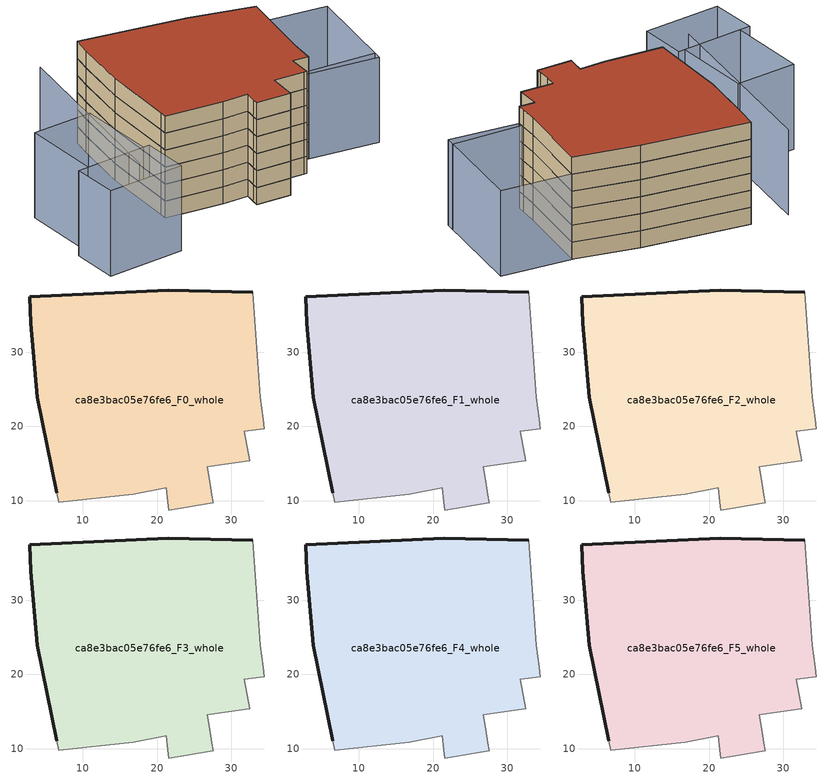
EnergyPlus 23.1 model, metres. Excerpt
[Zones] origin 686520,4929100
ca8e3bac05e76fe6_F0_whole
 floor ground (EU_floor_Construction): 27.57,9.74 27.38,10.82 27.06,12.62 26.75,14.57 31.9,15.32 32.49,15.39 31.69,19.37 34.43,19.66 34.26,20.95 33.87,23.95 32.85,38.05 21.51,38.38 2.83,37.46 3,33.93 3.87,23.94 6.5,11.04 6.75,9.79 16.79,10.89 21.25,11.75 21.43,9.86 21.53,8.74 z0
 wall outside (EU_wall_Construction): 6.5,11.04 3.87,23.94 3,33.93 2.83,37.46 21.51,38.38 32.85,38.05 z0:3
 wall adiabatic (EU_wall_Construction): 32.85,38.05 33.87,23.95 34.26,20.95 34.43,19.66 31.69,19.37 32.49,15.39 31.9,15.32 26.75,14.57 27.06,12.62 27.38,10.82 27.57,9.74 21.53,8.74 21.43,9.86 21.25,11.75 16.79,10.89 6.75,9.79 6.5,11.04 z0:3
ca8e3bac05e76fe6_F1_whole
 floor to ca8e3bac05e76fe6_F0_whole (EU_floor_Construction): 27.57,9.74 27.38,10.82 27.06,12.62 26.75,14.57 31.9,15.32 32.49,15.39 31.69,19.37 34.42,19.66 34.26,20.95 33.87,23.95 32.85,38.05 21.51,38.38 2.83,37.46 3,33.93 3.87,23.94 6.5,11.04 6.75,9.79 16.79,10.89 21.25,11.75 21.43,9.86 21.53,8.74 z3
 wall outside (EU_wall_Construction): 6.5,11.04 3.87,23.94 3,33.93 2.83,37.46 21.51,38.38 32.85,38.05 z3:6
 wall adiabatic (EU_wall_Construction): 32.85,38.05 33.87,23.95 34.26,20.95 34.43,19.66 31.69,19.37 32.49,15.39 31.9,15.32 26.75,14.57 27.06,12.62 27.38,10.82 27.57,9.74 21.53,8.74 21.43,9.86 21.25,11.75 16.79,10.89 6.75,9.79 6.5,11.04 z3:6
ca8e3bac05e76fe6_F2_whole
 floor to ca8e3bac05e76fe6_F1_whole (EU_floor_Construction): 27.57,9.74 27.38,10.82 27.06,12.62 26.75,14.57 31.9,15.32 32.49,15.39 31.69,19.37 34.42,19.66 34.26,20.95 33.87,23.95 32.85,38.05 21.51,38.38 2.83,37.46 3,33.93 3.87,23.94 6.5,11.04 6.75,9.79 16.79,10.89 21.25,11.75 21.43,9.86 21.53,8.74 z6
 wall outside (EU_wall_Construction): 6.5,11.04 3.87,23.94 3,33.93 2.83,37.46 21.51,38.38 32.85,38.05 z6:9
 wall adiabatic (EU_wall_Construction): 32.85,38.05 33.87,23.95 34.26,20.95 34.43,19.66 31.69,19.37 32.49,15.39 31.9,15.32 26.75,14.57 27.06,12.62 27.38,10.82 27.57,9.74 21.53,8.74 21.43,9.86 21.25,11.75 16.79,10.89 6.75,9.79 6.5,11.04 z6:9
ca8e3bac05e76fe6_F3_whole
 floor to ca8e3bac05e76fe6_F2_whole (EU_floor_Construction): 27.57,9.74 27.38,10.82 27.06,12.62 26.75,14.57 31.9,15.32 32.49,15.39 31.69,19.37 34.42,19.66 34.26,20.95 33.87,23.95 32.85,38.05 21.51,38.38 2.83,37.46 3,33.93 3.87,23.94 6.5,11.04 6.75,9.79 16.79,10.89 21.25,11.75 21.43,9.86 21.53,8.74 z9
 wall outside (EU_wall_Construction): 6.5,11.04 3.87,23.94 3,33.93 2.83,37.46 21.51,38.38 32.85,38.05 z9:12
 wall adiabatic (EU_wall_Construction): 32.85,38.05 33.87,23.95 34.26,20.95 34.43,19.66 31.69,19.37 32.49,15.39 31.9,15.32 26.75,14.57 27.06,12.62 27.38,10.82 27.57,9.74 21.53,8.74 21.43,9.86 21.25,11.75 16.79,10.89 6.75,9.79 6.5,11.04 z9:12
ca8e3bac05e76fe6_F4_whole
 floor to ca8e3bac05e76fe6_F3_whole (EU_floor_Construction): 27.57,9.74 27.38,10.82 27.06,12.62 26.75,14.57 31.9,15.32 32.49,15.39 31.69,19.37 34.42,19.66 34.26,20.95 33.87,23.95 32.85,38.05 21.51,38.38 2.83,37.46 3,33.93 3.87,23.94 6.5,11.04 6.75,9.79 16.79,10.89 21.25,11.75 21.43,9.86 21.53,8.74 z12
 wall outside (EU_wall_Construction): 6.5,11.04 3.87,23.94 3,33.93 2.83,37.46 21.51,38.38 32.85,38.05 z12:15
 wall adiabatic (EU_wall_Construction): 32.85,38.05 33.87,23.95 34.26,20.95 34.43,19.66 31.69,19.37 32.49,15.39 31.9,15.32 26.75,14.57 27.06,12.62 27.38,10.82 27.57,9.74 21.53,8.74 21.43,9.86 21.25,11.75 16.79,10.89 6.75,9.79 6.5,11.04 z12:15
ca8e3bac05e76fe6_F5_whole
 floor to ca8e3bac05e76fe6_F4_whole (EU_floor_Construction): 27.57,9.74 27.38,10.82 27.06,12.62 26.75,14.57 31.9,15.32 32.49,15.39 31.69,19.37 34.42,19.66 34.26,20.95 33.87,23.95 32.85,38.05 21.51,38.38 2.83,37.46 3,33.93 3.87,23.94 6.5,11.04 6.75,9.79 16.79,10.89 21.25,11.75 21.43,9.86 21.53,8.74 z15
 wall outside (EU_wall_Construction): 6.5,11.04 3.87,23.94 3,33.93 2.83,37.46 21.51,38.38 32.85,38.05 z15:18
 wall adiabatic (EU_wall_Construction): 32.85,38.05 33.87,23.95 34.26,20.95 34.43,19.66 31.69,19.37 32.49,15.39 31.9,15.32 26.75,14.57 27.06,12.62 27.38,10.82 27.57,9.74 21.53,8.74 21.43,9.86 21.25,11.75 16.79,10.89 6.75,9.79 6.5,11.04 z15:18
 roof outside (EU_roof_Construction): 32.85,38.05 33.87,23.95 34.26,20.95 34.43,19.66 31.69,19.37 32.49,15.39 31.9,15.32 26.75,14.57 27.06,12.62 27.38,10.82 27.57,9.74 21.53,8.74 21.43,9.86 21.25,11.75 16.79,10.89 6.75,9.79 6.5,11.04 3.87,23.94 3,33.93 2.83,37.46 21.51,38.38 z18
shading: -3.62,36.72 -0.56,2.17 / 5.79,16.26 46.46,22.29 / -10.22,3.3 2.96,6.99 / 2.96,6.99 5.21,-1.02 / 5.21,-1.02 -7.98,-4.71 / -7.98,-4.71 -10.22,3.3 / 1.88,6.66 -8.42,3.79 / -8.42,3.79 -12.15,17.16 / -12.15,17.16 -1.85,20.03 / -1.85,20.03 1.88,6.66 / 46.63,20.76 34.23,19.69 / 34.23,19.69 32.65,38.04 / 32.65,38.04 45.04,39.11 / 45.04,39.11 46.63,20.76 z0:15
[Building]
EU S2 Campaign: North Axis=0; Terrain=City; Solar Distribution=FullExterior
[Site:Location]
Bologna: Latitude=44.5; Longitude=11.25; Time Zone=1; Elevation=37
[SizingPeriod:WeatherFileDays]
AnnualSizingPeriod: Begin Month=1; Begin Day of Month=1; End Month=12; End Day of Month=31; Day of Week for Start Day=Monday; Use Weather File Daylight Saving Period=No; Use Weather File Rain and Snow Indicators=No
[MATERIAL]
EU_InternalMass_Material: Roughness=MediumRough; Thickness=0.1; Conductivity=1; Density=1800; Specific Heat=900; Thermal Absorptance=0.9; Solar Absorptance=0.7; Visible Absorptance=0.7
[MATERIAL:NOMASS] Roughness=MediumRough; Thermal Absorptance=0.9; Solar Absorptance=0.7; Visible Absorptance=0.7
Name | Thermal Resistance
EU_wall_NoMass | 0.905828
EU_roof_NoMass | 0.37593
EU_floor_NoMass | 0.67114
[CONSTRUCTION]
EU_wall_Construction: EU_wall_NoMass
EU_roof_Construction: EU_roof_NoMass
EU_floor_Construction: EU_floor_NoMass
EU_InternalMass_Construction: EU_InternalMass_Material
[ZONE] Type=1; Multiplier=1; Ceiling Height=autocalculate; Volume=2331.42; Floor Area=autocalculate; Part of Total Floor Area=Yes
ca8e3bac05e76fe6_F0_whole; ca8e3bac05e76fe6_F1_whole; ca8e3bac05e76fe6_F2_whole; ca8e3bac05e76fe6_F3_whole; ca8e3bac05e76fe6_F4_whole; ca8e3bac05e76fe6_F5_whole
[INTERNALMASS] Construction=EU_InternalMass_Construction; Surface Area=743.027
Name | Zone or ZoneList
ca8e3bac05e76fe6_F0_whole_EU_InternalMass | ca8e3bac05e76fe6_F0_whole
ca8e3bac05e76fe6_F1_whole_EU_InternalMass | ca8e3bac05e76fe6_F1_whole
ca8e3bac05e76fe6_F2_whole_EU_InternalMass | ca8e3bac05e76fe6_F2_whole
ca8e3bac05e76fe6_F3_whole_EU_InternalMass | ca8e3bac05e76fe6_F3_whole
ca8e3bac05e76fe6_F4_whole_EU_InternalMass | ca8e3bac05e76fe6_F4_whole
ca8e3bac05e76fe6_F5_whole_EU_InternalMass | ca8e3bac05e76fe6_F5_whole
[OTHEREQUIPMENT] Fuel Type=Electricity; Design Level Calculation Method=Watts/Area; Power per Zone Floor Area=1; Fraction Latent=0; Fraction Radiant=0; Fraction Lost=0; Carbon Dioxide Generation Rate=0; EndUse Subcategory=EU_Step8_InternalGains
Name | Zone or ZoneList or Space or SpaceList | Schedule
EU_Step8_InternalGain_ca8e3bac05e76fe6_F0_whole_f000 | ca8e3bac05e76fe6_F0_whole | EU_Step8_GainSchedule_ca8e3bac05e76fe6_F0_whole_f000
EU_Step8_InternalGain_ca8e3bac05e76fe6_F1_whole_f000 | ca8e3bac05e76fe6_F1_whole | EU_Step8_GainSchedule_ca8e3bac05e76fe6_F1_whole_f000
EU_Step8_InternalGain_ca8e3bac05e76fe6_F2_whole_f000 | ca8e3bac05e76fe6_F2_whole | EU_Step8_GainSchedule_ca8e3bac05e76fe6_F2_whole_f000
EU_Step8_InternalGain_ca8e3bac05e76fe6_F3_whole_f000 | ca8e3bac05e76fe6_F3_whole | EU_Step8_GainSchedule_ca8e3bac05e76fe6_F3_whole_f000
EU_Step8_InternalGain_ca8e3bac05e76fe6_F4_whole_f000 | ca8e3bac05e76fe6_F4_whole | EU_Step8_GainSchedule_ca8e3bac05e76fe6_F4_whole_f000
EU_Step8_InternalGain_ca8e3bac05e76fe6_F5_whole_f000 | ca8e3bac05e76fe6_F5_whole | EU_Step8_GainSchedule_ca8e3bac05e76fe6_F5_whole_f000
[ZONEVENTILATION:DESIGNFLOWRATE] Schedule=EU_AlwaysOn; Design Flow Rate Calculation Method=AirChanges/Hour; Air Changes per Hour=0.73129; Ventilation Type=Natural; Fan Pressure Rise=0; Fan Total Efficiency=1; Constant Term Coefficient=1; Temperature Term Coefficient=0; Velocity Term Coefficient=0; Velocity Squared Term Coefficient=0; Minimum Indoor Temperature=-100; Maximum Indoor Temperature=100; Delta Temperature=-100; Minimum Outdoor Temperature=-100; Maximum Outdoor Temperature=100; Maximum Wind Speed=40
Name | Zone or ZoneList or Space or SpaceList
EU_ConstantAir_ca8e3bac05e76fe6_F0_whole | ca8e3bac05e76fe6_F0_whole
EU_ConstantAir_ca8e3bac05e76fe6_F1_whole | ca8e3bac05e76fe6_F1_whole
EU_ConstantAir_ca8e3bac05e76fe6_F2_whole | ca8e3bac05e76fe6_F2_whole
EU_ConstantAir_ca8e3bac05e76fe6_F3_whole | ca8e3bac05e76fe6_F3_whole
EU_ConstantAir_ca8e3bac05e76fe6_F4_whole | ca8e3bac05e76fe6_F4_whole
EU_ConstantAir_ca8e3bac05e76fe6_F5_whole | ca8e3bac05e76fe6_F5_whole
[HVACTEMPLATE:THERMOSTAT] Constant Heating Setpoint=20; Constant Cooling Setpoint=50
EU_HeatOnly_ca8e3bac05e76fe6_F0_whole; EU_HeatOnly_ca8e3bac05e76fe6_F1_whole; EU_HeatOnly_ca8e3bac05e76fe6_F2_whole; EU_HeatOnly_ca8e3bac05e76fe6_F3_whole; EU_HeatOnly_ca8e3bac05e76fe6_F4_whole; EU_HeatOnly_ca8e3bac05e76fe6_F5_whole
[HVACTEMPLATE:ZONE:IDEALLOADSAIRSYSTEM] System Availability Schedule=EU_AlwaysOn; Maximum Heating Supply Air Temperature=50; Minimum Cooling Supply Air Temperature=13; Maximum Heating Supply Air Humidity Ratio=0.0156; Minimum Cooling Supply Air Humidity Ratio=0.0077; Heating Limit=NoLimit; Cooling Limit=NoLimit; Heating Availability Schedule=EU_AlwaysOn; Cooling Availability Schedule=EU_CoolingOff; Dehumidification Control Type=ConstantSensibleHeatRatio; Cooling Sensible Heat Ratio=0.7; Dehumidification Setpoint=60; Humidification Control Type=None; Humidification Setpoint=30; Outdoor Air Method=None; Outdoor Air Flow Rate per Person=0.00944; Outdoor Air Flow Rate per Zone Floor Area=0; Outdoor Air Flow Rate per Zone=0; Demand Controlled Ventilation Type=None; Outdoor Air Economizer Type=NoEconomizer; Heat Recovery Type=None; Sensible Heat Recovery Effectiveness=0.7; Latent Heat Recovery Effectiveness=0.65
Name | Template Thermostat
ca8e3bac05e76fe6_F0_whole | EU_HeatOnly_ca8e3bac05e76fe6_F0_whole
ca8e3bac05e76fe6_F1_whole | EU_HeatOnly_ca8e3bac05e76fe6_F1_whole
ca8e3bac05e76fe6_F2_whole | EU_HeatOnly_ca8e3bac05e76fe6_F2_whole
ca8e3bac05e76fe6_F3_whole | EU_HeatOnly_ca8e3bac05e76fe6_F3_whole
ca8e3bac05e76fe6_F4_whole | EU_HeatOnly_ca8e3bac05e76fe6_F4_whole
ca8e3bac05e76fe6_F5_whole | EU_HeatOnly_ca8e3bac05e76fe6_F5_whole
[SIZING:ZONE] Zone Cooling Design Supply Air Temperature Input Method=SupplyAirTemperature; Zone Cooling Design Supply Air Temperature=13; Zone Heating Design Supply Air Temperature Input Method=SupplyAirTemperature; Zone Heating Design Supply Air Temperature=50; Zone Cooling Design Supply Air Humidity Ratio=0.008; Zone Heating Design Supply Air Humidity Ratio=0.008; Cooling Design Air Flow Method=DesignDay; Cooling Design Air Flow Rate=0; Cooling Minimum Air Flow per Zone Floor Area=0.000762; Cooling Minimum Air Flow=0; Cooling Minimum Air Flow Fraction=0.2; Heating Design Air Flow Method=DesignDay; Heating Design Air Flow Rate=0; Heating Maximum Air Flow per Zone Floor Area=0.002032; Heating Maximum Air Flow=0.141576; Heating Maximum Air Flow Fraction=0.3; Account for Dedicated Outdoor Air System=No; Dedicated Outdoor Air System Control Strategy=NeutralSupplyAir; Dedicated Outdoor Air Low Setpoint Temperature for Design=autosize; Dedicated Outdoor Air High Setpoint Temperature for Design=autosize; Zone Load Sizing Method=Sensible Load Only No Latent Load; Zone Latent Cooling Design Supply Air Humidity Ratio Input Method=HumidityRatioDifference; Zone Cooling Design Supply Air Humidity Ratio Difference=0.005; Zone Latent Heating Design Supply Air Humidity Ratio Input Method=HumidityRatioDifference; Zone Humidification Design Supply Air Humidity Ratio Difference=0.005
ca8e3bac05e76fe6_F0_whole; ca8e3bac05e76fe6_F1_whole; ca8e3bac05e76fe6_F2_whole; ca8e3bac05e76fe6_F3_whole; ca8e3bac05e76fe6_F4_whole; ca8e3bac05e76fe6_F5_whole
[SCHEDULE:CONSTANT]
Name | Hourly Value
EU_AlwaysOn | 1
EU_CoolingOff | 0
[SCHEDULE:FILE] Column Number=1; Rows to Skip at Top=0; Number of Hours of Data=8760; Column Separator=Comma; Interpolate to Timestep=No; Minutes per Item=60; Adjust Schedule for Daylight Savings=Yes
Name | File
EU_Step8_GainSchedule_ca8e3bac05e76fe6_F0_whole_f000 | ../../schedules/ca8e3bac05e76fe6/ca8e3bac05e76fe6_F0_whole_f000_gain.csv
EU_Step8_GainSchedule_ca8e3bac05e76fe6_F1_whole_f000 | ../../schedules/ca8e3bac05e76fe6/ca8e3bac05e76fe6_F1_whole_f000_gain.csv
EU_Step8_GainSchedule_ca8e3bac05e76fe6_F2_whole_f000 | ../../schedules/ca8e3bac05e76fe6/ca8e3bac05e76fe6_F2_whole_f000_gain.csv
EU_Step8_GainSchedule_ca8e3bac05e76fe6_F3_whole_f000 | ../../schedules/ca8e3bac05e76fe6/ca8e3bac05e76fe6_F3_whole_f000_gain.csv
EU_Step8_GainSchedule_ca8e3bac05e76fe6_F4_whole_f000 | ../../schedules/ca8e3bac05e76fe6/ca8e3bac05e76fe6_F4_whole_f000_gain.csv
EU_Step8_GainSchedule_ca8e3bac05e76fe6_F5_whole_f000 | ../../schedules/ca8e3bac05e76fe6/ca8e3bac05e76fe6_F5_whole_f000_gain.csv
